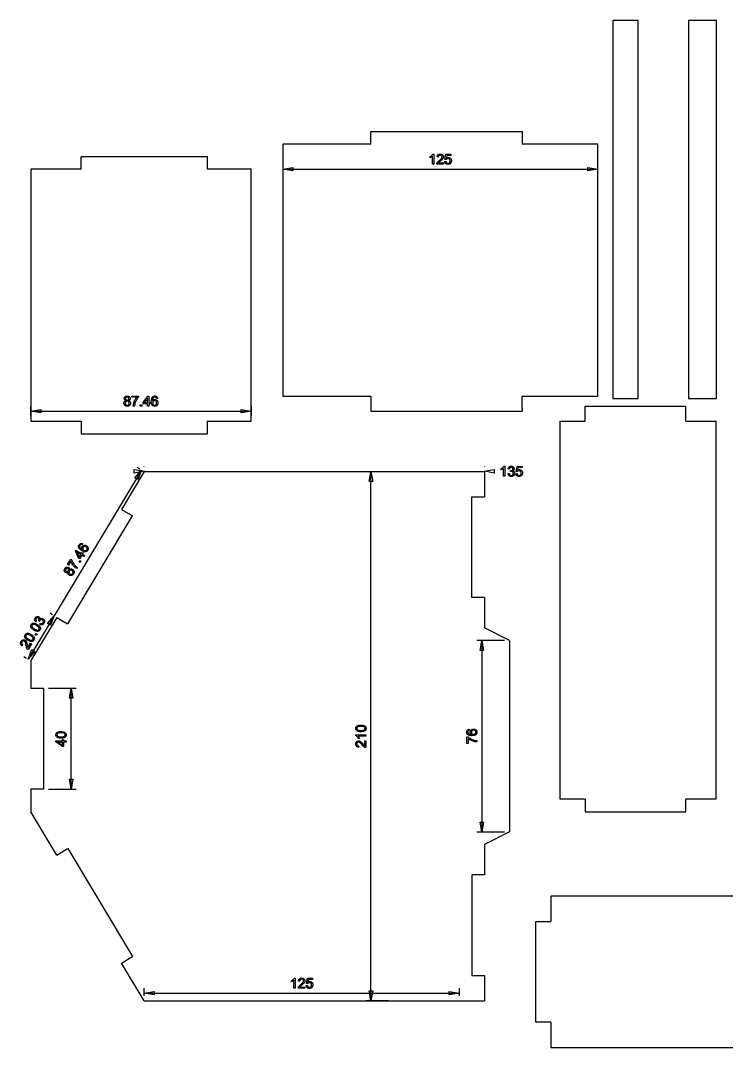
# Model space of a CAD drawing. Extents: x 6 to 585, y 11 to 419.
# Drawn here: x 5.9 to 286.1, y 11.5 to 419 of the extents above; entities that cross this region are included whole.
import ezdxf

# ---------------------------------------------------------------- set-up
doc = ezdxf.new("R2010")
doc.units = 0
doc.header["$LTSCALE"] = 10
doc.layers.add('Layer_1', color=7, linetype='CONTINUOUS')

msp = doc.modelspace()

# ---------------------------------------------------------------- linework, layer by layer
at = {"layer": 'Layer_1', "color": 7, "linetype": 'CONTINUOUS'}
for p, q in [((241, 419), (241, 269)), ((251, 419), (241, 419)), ((251, 269), (251, 419)), ((271, 419), (271, 269)), ((282.18, 419), (271, 419)), ((282.18, 269), (282.18, 419)), ((145, 370), (145, 375)), ((145, 375), (205, 375)), ((205, 375), (205, 370)), ((110, 370), (110, 270)), ((145, 370), (110, 370)), ((235, 370), (205, 370)), ((235, 270), (235, 370)), ((30, 360), (30, 365)), ((30, 365), (80, 365)), ((80, 365), (80, 360)), ((10, 360), (10, 260)), ((30, 360), (10, 360)), ((97.46, 360), (80, 360)), ((97.46, 260), (97.46, 360)), ((110, 360), (235, 360)), ((110, 270), (145, 270)), ((145, 270), (145, 265)), ((205, 270), (235, 270)), ((205, 265), (205, 270)), ((241, 269), (251, 269)), ((271, 269), (282.18, 269)), ((10, 262), (10, 266)), ((97.46, 266), (97.46, 262)), ((145, 265), (145, 264)), ((205, 265), (205, 264)), ((230, 260), (230, 266)), ((230, 266), (270, 266)), ((270, 260), (270, 266)), ((10, 264), (97.46, 264)), ((145, 264), (205, 264)), ((10, 260), (30, 260)), ((30, 260), (30, 255)), ((80, 260), (97.46, 260)), ((80, 260), (80, 255)), ((220, 260), (230, 260)), ((220, 260), (220, 110)), ((270, 260), (282, 260)), ((282, 110), (282, 260)), ((30, 255), (80, 255)), ((53.97, 240.62), (8.97, 165.62)), ((53.29, 241.03), (52.25, 241.65)), ((55, 242), (55, 242.13)), ((190, 242.13), (190, 242)), ((55, 240), (46.02, 225.03)), ((55, 240.13), (54.94, 240.13)), ((55, 240), (190, 240)), ((143, 240), (152, 240)), ((145, 30), (145, 240)), ((190, 240.13), (190.06, 240.13)), ((190, 240), (190, 230)), ((185, 190), (185, 230)), ((185, 230), (190, 230)), ((46.02, 225.03), (50.43, 222.44)), ((24.71, 179.57), (50.43, 222.44)), ((190, 190), (185, 190)), ((190, 190), (190, 178)), ((18.59, 183.2), (17.56, 183.82)), ((19.27, 182.79), (8.97, 165.62)), ((20.3, 182.17), (10, 165)), ((20.3, 182.17), (24.59, 179.6)), ((20.3, 182.17), (24.59, 179.6)), ((200, 173), (190, 178)), ((198, 173), (187, 173)), ((189, 173), (189, 97)), ((200, 173), (200, 97)), ((7.25, 166.65), (8.29, 166.03)), ((7.25, 166.65), (8.29, 166.03)), ((10, 165), (10, 154)), ((15, 154), (10, 154)), ((15, 154), (15, 114)), ((28, 154), (17, 154)), ((26, 114), (26, 154)), ((10, 114), (10, 105)), ((15, 114), (10, 114)), ((17, 114), (28, 114)), ((230, 110), (220, 110)), ((230, 110), (230, 105)), ((282, 110), (270, 110)), ((270, 105), (270, 110)), ((20.3, 87.83), (10, 105)), ((230, 105), (270, 105)), ((187, 97), (198, 97)), ((200, 97), (190, 92)), ((20.3, 87.83), (24.59, 90.4)), ((24.71, 90.43), (50.4, 47.6)), ((190, 92), (190, 80)), ((190, 80), (185, 80)), ((185, 80), (185, 40)), ((216.44, 71.49), (216.44, 61.49)), ((366.44, 71.49), (216.44, 71.49)), ((210.44, 21.49), (210.44, 61.49)), ((210.44, 61.49), (216.44, 61.49)), ((46.02, 44.97), (50.4, 47.6)), ((55, 30), (46.02, 44.97)), ((185, 40), (190, 40)), ((190, 40), (190, 30)), ((55, 32), (55, 35)), ((55, 33), (180, 33)), ((180, 35), (180, 32)), ((55, 30), (180, 30)), ((152, 30), (143, 30)), ((180, 30), (190, 30)), ((216.44, 21.49), (210.44, 21.49)), ((216.44, 21.49), (216.44, 11.49)), ((216.44, 11.49), (366.44, 11.49))]:
    msp.add_line(p, q, dxfattribs=at)
at = {"layer": 'Layer_1', "color": 7, "linetype": 'CONTINUOUS', "flags": 128}
for points in [[(169.92, 362), (169.43, 362), (169.43, 365.13), (169.22, 364.96), (168.96, 364.79), (168.69, 364.64), (168.45, 364.54), (168.45, 365.01), (168.65, 365.11), (168.83, 365.23), (169.01, 365.35), (169.17, 365.48), (169.31, 365.62), (169.43, 365.75), (169.53, 365.89), (169.6, 366.02), (169.92, 366.02), (169.92, 362)], [(173.76, 362.47), (173.76, 362), (171.12, 362), (171.13, 362.17), (171.17, 362.34), (171.23, 362.48), (171.3, 362.61), (171.39, 362.74), (171.5, 362.87), (171.62, 363.01), (171.77, 363.16), (172.14, 363.48), (172.44, 363.73), (172.68, 363.96), (172.88, 364.16), (173.02, 364.33), (173.12, 364.48), (173.19, 364.63), (173.23, 364.78), (173.25, 364.92), (173.24, 365.06), (173.2, 365.19), (173.13, 365.3), (173.04, 365.41), (172.93, 365.5), (172.8, 365.56), (172.66, 365.6), (172.5, 365.61), (172.33, 365.6), (172.18, 365.56), (172.04, 365.49), (171.93, 365.4), (171.84, 365.28), (171.77, 365.14), (171.73, 364.99), (171.71, 364.81), (171.21, 364.86), (171.23, 365), (171.25, 365.13), (171.29, 365.25), (171.33, 365.36), (171.38, 365.46), (171.45, 365.56), (171.52, 365.64), (171.6, 365.72), (171.69, 365.79), (171.78, 365.85), (171.88, 365.9), (171.99, 365.94), (172.11, 365.97), (172.24, 366), (172.51, 366.02), (172.65, 366.01), (172.78, 366), (172.9, 365.97), (173.02, 365.94), (173.13, 365.89), (173.24, 365.84), (173.33, 365.77), (173.42, 365.7), (173.5, 365.61), (173.56, 365.53), (173.62, 365.44), (173.67, 365.34), (173.71, 365.24), (173.73, 365.13), (173.75, 365.02), (173.75, 364.91), (173.75, 364.79), (173.73, 364.67), (173.7, 364.55), (173.66, 364.43), (173.6, 364.32), (173.52, 364.2), (173.44, 364.07), (173.33, 363.95), (173.03, 363.64), (172.57, 363.24), (172.21, 362.93), (172, 362.74), (171.89, 362.61), (171.8, 362.47), (173.76, 362.47)], [(174.29, 363.05), (174.8, 363.09), (174.84, 362.91), (174.9, 362.76), (174.97, 362.63), (175.07, 362.53), (175.18, 362.44), (175.3, 362.38), (175.43, 362.35), (175.57, 362.34), (175.74, 362.35), (175.9, 362.4), (176.04, 362.49), (176.17, 362.6), (176.28, 362.75), (176.36, 362.91), (176.4, 363.1), (176.42, 363.31), (176.4, 363.51), (176.36, 363.69), (176.28, 363.84), (176.18, 363.98), (176.05, 364.08), (175.91, 364.16), (175.74, 364.2), (175.56, 364.22), (175.45, 364.21), (175.34, 364.19), (175.23, 364.16), (175.13, 364.11), (175.04, 364.05), (174.96, 363.99), (174.89, 363.91), (174.83, 363.83), (174.37, 363.89), (174.76, 365.95), (176.75, 365.95), (176.75, 365.48), (175.15, 365.48), (174.94, 364.4), (175.12, 364.51), (175.31, 364.59), (175.5, 364.64), (175.69, 364.65), (175.82, 364.65), (175.95, 364.63), (176.06, 364.6), (176.18, 364.56), (176.28, 364.51), (176.39, 364.45), (176.49, 364.37), (176.58, 364.29), (176.66, 364.2), (176.74, 364.09), (176.8, 363.99), (176.85, 363.87), (176.89, 363.75), (176.92, 363.63), (176.93, 363.5), (176.94, 363.36), (176.93, 363.22), (176.92, 363.09), (176.89, 362.97), (176.86, 362.85), (176.81, 362.73), (176.76, 362.62), (176.7, 362.52), (176.62, 362.42), (176.52, 362.3), (176.41, 362.2), (176.29, 362.12), (176.17, 362.05), (176.03, 362), (175.89, 361.96), (175.73, 361.94), (175.57, 361.93), (175.31, 361.95), (175.19, 361.97), (175.08, 362.01), (174.97, 362.05), (174.87, 362.1), (174.77, 362.17), (174.68, 362.24), (174.6, 362.32), (174.53, 362.4), (174.46, 362.49), (174.41, 362.59), (174.36, 362.7), (174.33, 362.81), (174.3, 362.92), (174.29, 363.05)], [(110, 360), (113.94, 360.69), (113.94, 359.31), (110, 360)], [(235, 360), (231.06, 359.31), (231.06, 360.69), (235, 360)], [(47.73, 268.17), (47.58, 268.23), (47.46, 268.3), (47.36, 268.39), (47.27, 268.49), (47.21, 268.6), (47.16, 268.72), (47.13, 268.85), (47.13, 268.98), (47.13, 269.09), (47.15, 269.19), (47.17, 269.29), (47.2, 269.39), (47.25, 269.48), (47.3, 269.56), (47.37, 269.64), (47.44, 269.72), (47.52, 269.79), (47.61, 269.85), (47.7, 269.9), (47.81, 269.94), (47.91, 269.97), (48.03, 270), (48.27, 270.02), (48.52, 270), (48.64, 269.97), (48.75, 269.94), (48.85, 269.9), (48.95, 269.85), (49.03, 269.78), (49.12, 269.71), (49.19, 269.63), (49.26, 269.55), (49.31, 269.47), (49.36, 269.37), (49.39, 269.28), (49.42, 269.18), (49.43, 269.08), (49.44, 268.97), (49.43, 268.84), (49.4, 268.71), (49.35, 268.59), (49.29, 268.49), (49.21, 268.39), (49.11, 268.3), (48.99, 268.23), (48.85, 268.17), (49.02, 268.1), (49.17, 268.01), (49.3, 267.91), (49.41, 267.78), (49.49, 267.64), (49.55, 267.49), (49.59, 267.32), (49.6, 267.14), (49.59, 267.02), (49.58, 266.9), (49.55, 266.78), (49.51, 266.67), (49.46, 266.57), (49.4, 266.47), (49.32, 266.37), (49.24, 266.28), (49.14, 266.2), (49.04, 266.13), (48.93, 266.07), (48.82, 266.02), (48.69, 265.98), (48.56, 265.95), (48.43, 265.94), (48.28, 265.93), (48.14, 265.94), (48, 265.95), (47.87, 265.98), (47.75, 266.02), (47.63, 266.07), (47.52, 266.13), (47.42, 266.2), (47.33, 266.28), (47.24, 266.37), (47.17, 266.47), (47.11, 266.57), (47.06, 266.68), (47.02, 266.79), (46.99, 266.91), (46.97, 267.03), (46.96, 267.16), (46.98, 267.34), (47.01, 267.52), (47.08, 267.67), (47.16, 267.81), (47.27, 267.93), (47.4, 268.03), (47.55, 268.11), (47.73, 268.17)], [(47.63, 269), (47.64, 268.87), (47.67, 268.74), (47.73, 268.63), (47.81, 268.54), (47.91, 268.46), (48.02, 268.4), (48.15, 268.37), (48.29, 268.36), (48.42, 268.37), (48.54, 268.4), (48.65, 268.46), (48.75, 268.54), (48.83, 268.63), (48.89, 268.73), (48.92, 268.85), (48.93, 268.97), (48.92, 269.1), (48.89, 269.22), (48.83, 269.33), (48.75, 269.43), (48.65, 269.51), (48.54, 269.57), (48.41, 269.6), (48.28, 269.61), (48.15, 269.6), (48.02, 269.57), (47.91, 269.51), (47.81, 269.43), (47.73, 269.34), (47.67, 269.23), (47.64, 269.12), (47.63, 269)], [(50.11, 269.48), (50.11, 269.95), (52.7, 269.95), (52.7, 269.57), (52.51, 269.35), (52.32, 269.09), (52.13, 268.81), (51.94, 268.49), (51.77, 268.15), (51.61, 267.8), (51.48, 267.45), (51.36, 267.1), (51.3, 266.84), (51.24, 266.57), (51.2, 266.29), (51.17, 266), (50.67, 266), (50.68, 266.25), (50.72, 266.52), (50.78, 266.82), (50.86, 267.14), (50.95, 267.47), (51.07, 267.8), (51.21, 268.12), (51.36, 268.43), (51.53, 268.73), (51.71, 269), (51.89, 269.25), (52.07, 269.48), (50.11, 269.48)], [(56.31, 266), (56.31, 266.96), (54.58, 266.96), (54.58, 267.41), (56.4, 270), (56.8, 270), (56.8, 267.41), (57.34, 267.41), (57.34, 266.96), (56.8, 266.96), (56.8, 266), (56.31, 266)], [(56.31, 267.41), (56.31, 269.21), (55.06, 267.41), (56.31, 267.41)], [(60.39, 269.02), (59.91, 268.98), (59.87, 269.12), (59.83, 269.23), (59.78, 269.33), (59.72, 269.4), (59.62, 269.49), (59.5, 269.56), (59.37, 269.6), (59.23, 269.61), (59.12, 269.6), (59.01, 269.58), (58.91, 269.54), (58.82, 269.48), (58.71, 269.39), (58.61, 269.27), (58.52, 269.14), (58.45, 268.99), (58.39, 268.81), (58.35, 268.59), (58.32, 268.35), (58.31, 268.06), (58.41, 268.19), (58.51, 268.3), (58.62, 268.39), (58.75, 268.46), (58.88, 268.52), (59.01, 268.56), (59.14, 268.59), (59.28, 268.59), (59.4, 268.59), (59.52, 268.57), (59.63, 268.54), (59.74, 268.5), (59.84, 268.45), (59.94, 268.39), (60.03, 268.32), (60.12, 268.23), (60.2, 268.14), (60.27, 268.04), (60.33, 267.93), (60.38, 267.82), (60.42, 267.7), (60.44, 267.57), (60.46, 267.44), (60.47, 267.3), (60.46, 267.11), (60.42, 266.94), (60.37, 266.76), (60.3, 266.6), (60.21, 266.45), (60.11, 266.31), (59.99, 266.2), (59.86, 266.1), (59.71, 266.03), (59.55, 265.97), (59.39, 265.94), (59.21, 265.93), (59.06, 265.94), (58.92, 265.96), (58.78, 266), (58.66, 266.04), (58.53, 266.11), (58.42, 266.19), (58.31, 266.28), (58.21, 266.38), (58.12, 266.51), (58.04, 266.65), (57.98, 266.8), (57.92, 266.98), (57.88, 267.18), (57.85, 267.39), (57.83, 267.62), (57.82, 267.87), (57.83, 268.15), (57.85, 268.41), (57.88, 268.65), (57.93, 268.87), (57.99, 269.07), (58.07, 269.26), (58.15, 269.42), (58.25, 269.56), (58.35, 269.67), (58.46, 269.76), (58.57, 269.84), (58.69, 269.9), (58.82, 269.95), (58.96, 269.99), (59.11, 270.01), (59.26, 270.02), (59.48, 270), (59.69, 269.95), (59.87, 269.87), (60.03, 269.75), (60.17, 269.61), (60.27, 269.44), (60.35, 269.24), (60.39, 269.02)], [(47.47, 267.15), (47.48, 267.05), (47.49, 266.95), (47.53, 266.85), (47.57, 266.75), (47.62, 266.65), (47.69, 266.57), (47.77, 266.5), (47.87, 266.44), (47.97, 266.4), (48.07, 266.36), (48.18, 266.34), (48.29, 266.34), (48.46, 266.35), (48.61, 266.39), (48.75, 266.46), (48.87, 266.56), (48.97, 266.68), (49.04, 266.82), (49.08, 266.97), (49.1, 267.14), (49.08, 267.31), (49.04, 267.46), (48.97, 267.6), (48.86, 267.72), (48.74, 267.83), (48.6, 267.9), (48.44, 267.94), (48.27, 267.96), (48.11, 267.94), (47.95, 267.9), (47.82, 267.83), (47.7, 267.73), (47.6, 267.61), (47.53, 267.47), (47.48, 267.32), (47.47, 267.15)], [(53.46, 266), (53.46, 266.56), (54.02, 266.56), (54.02, 266), (53.46, 266)], [(58.39, 267.3), (58.4, 267.17), (58.42, 267.05), (58.45, 266.93), (58.5, 266.81), (58.56, 266.7), (58.63, 266.61), (58.71, 266.52), (58.8, 266.46), (58.9, 266.4), (59, 266.37), (59.1, 266.34), (59.2, 266.34), (59.35, 266.35), (59.49, 266.4), (59.62, 266.48), (59.74, 266.59), (59.84, 266.72), (59.91, 266.88), (59.95, 267.06), (59.96, 267.27), (59.95, 267.47), (59.91, 267.64), (59.84, 267.79), (59.74, 267.92), (59.62, 268.03), (59.49, 268.1), (59.35, 268.15), (59.19, 268.16), (59.03, 268.15), (58.88, 268.1), (58.74, 268.03), (58.62, 267.92), (58.52, 267.79), (58.45, 267.65), (58.4, 267.48), (58.39, 267.3)], [(10, 264), (13.94, 264.69), (13.94, 263.31), (10, 264)], [(97.46, 264), (93.52, 263.31), (93.52, 264.69), (97.46, 264)], [(55, 240.13), (51.06, 239.44), (51.06, 240.83), (55, 240.13)], [(53.97, 240.62), (52.54, 236.88), (51.35, 237.6), (53.97, 240.62)], [(190, 240.13), (193.94, 240.83), (193.94, 239.44), (190, 240.13)], [(198.14, 238.13), (197.65, 238.13), (197.65, 241.26), (197.45, 241.09), (197.19, 240.92), (196.91, 240.78), (196.67, 240.67), (196.67, 241.15), (196.87, 241.25), (197.06, 241.36), (197.23, 241.48), (197.39, 241.61), (197.53, 241.75), (197.65, 241.89), (197.75, 242.02), (197.83, 242.15), (198.14, 242.15), (198.14, 238.13)], [(199.4, 239.19), (199.89, 239.25), (199.94, 239.06), (200.01, 238.9), (200.09, 238.76), (200.18, 238.65), (200.29, 238.57), (200.41, 238.51), (200.54, 238.48), (200.68, 238.47), (200.84, 238.48), (201, 238.53), (201.14, 238.6), (201.26, 238.71), (201.37, 238.84), (201.44, 238.98), (201.49, 239.13), (201.5, 239.3), (201.49, 239.47), (201.45, 239.61), (201.38, 239.74), (201.28, 239.86), (201.16, 239.96), (201.03, 240.03), (200.88, 240.07), (200.72, 240.08), (200.56, 240.07), (200.37, 240.03), (200.43, 240.46), (200.51, 240.45), (200.66, 240.46), (200.8, 240.49), (200.94, 240.54), (201.07, 240.62), (201.18, 240.71), (201.26, 240.82), (201.31, 240.96), (201.32, 241.12), (201.31, 241.25), (201.28, 241.37), (201.22, 241.47), (201.14, 241.57), (201.04, 241.65), (200.93, 241.7), (200.8, 241.73), (200.67, 241.75), (200.53, 241.73), (200.4, 241.7), (200.29, 241.64), (200.19, 241.57), (200.1, 241.46), (200.03, 241.34), (199.98, 241.19), (199.94, 241.03), (199.45, 241.11), (199.51, 241.35), (199.6, 241.55), (199.72, 241.73), (199.86, 241.88), (200.03, 242), (200.22, 242.08), (200.43, 242.13), (200.66, 242.15), (200.82, 242.14), (200.97, 242.11), (201.12, 242.07), (201.26, 242.01), (201.39, 241.93), (201.5, 241.84), (201.6, 241.74), (201.68, 241.63), (201.74, 241.5), (201.79, 241.38), (201.82, 241.24), (201.83, 241.11), (201.82, 240.98), (201.79, 240.86), (201.75, 240.75), (201.69, 240.64), (201.61, 240.54), (201.51, 240.45), (201.4, 240.37), (201.27, 240.3), (201.44, 240.25), (201.59, 240.17), (201.72, 240.08), (201.83, 239.96), (201.91, 239.82), (201.97, 239.67), (202.01, 239.5), (202.02, 239.31), (202.02, 239.19), (202, 239.06), (201.97, 238.94), (201.93, 238.83), (201.87, 238.72), (201.81, 238.62), (201.73, 238.52), (201.64, 238.43), (201.54, 238.34), (201.44, 238.27), (201.33, 238.2), (201.21, 238.15), (201.08, 238.11), (200.95, 238.08), (200.82, 238.07), (200.67, 238.06), (200.55, 238.07), (200.42, 238.08), (200.3, 238.11), (200.19, 238.14), (200.09, 238.18), (199.99, 238.24), (199.89, 238.3), (199.8, 238.38), (199.72, 238.46), (199.64, 238.54), (199.58, 238.64), (199.53, 238.74), (199.48, 238.84), (199.45, 238.95), (199.42, 239.07), (199.4, 239.19)], [(202.51, 239.18), (203.02, 239.22), (203.06, 239.05), (203.12, 238.89), (203.19, 238.76), (203.29, 238.66), (203.4, 238.58), (203.52, 238.52), (203.65, 238.48), (203.79, 238.47), (203.96, 238.49), (204.12, 238.54), (204.26, 238.62), (204.39, 238.74), (204.5, 238.88), (204.58, 239.05), (204.62, 239.24), (204.64, 239.45), (204.62, 239.64), (204.58, 239.82), (204.51, 239.98), (204.4, 240.11), (204.28, 240.21), (204.13, 240.29), (203.97, 240.34), (203.78, 240.35), (203.67, 240.34), (203.56, 240.32), (203.45, 240.29), (203.36, 240.24), (203.27, 240.19), (203.19, 240.12), (203.12, 240.05), (203.06, 239.96), (202.6, 240.02), (202.98, 242.08), (204.97, 242.08), (204.97, 241.61), (203.38, 241.61), (203.16, 240.53), (203.34, 240.64), (203.53, 240.72), (203.72, 240.77), (203.92, 240.79), (204.04, 240.78), (204.17, 240.76), (204.29, 240.73), (204.4, 240.69), (204.51, 240.64), (204.61, 240.58), (204.71, 240.51), (204.8, 240.42), (204.88, 240.33), (204.96, 240.23), (205.02, 240.12), (205.07, 240.01), (205.11, 239.89), (205.14, 239.76), (205.15, 239.63), (205.16, 239.49), (205.16, 239.36), (205.14, 239.23), (205.12, 239.1), (205.08, 238.98), (205.04, 238.87), (204.98, 238.76), (204.92, 238.65), (204.84, 238.55), (204.74, 238.44), (204.63, 238.34), (204.52, 238.25), (204.39, 238.19), (204.25, 238.13), (204.11, 238.1), (203.96, 238.07), (203.79, 238.06), (203.53, 238.08), (203.41, 238.11), (203.3, 238.14), (203.19, 238.18), (203.09, 238.24), (202.99, 238.3), (202.9, 238.37), (202.82, 238.45), (202.75, 238.54), (202.68, 238.63), (202.63, 238.73), (202.59, 238.83), (202.55, 238.94), (202.52, 239.06), (202.51, 239.18)], [(145, 240), (145.69, 236.06), (144.31, 236.06), (145, 240)], [(31.08, 206.36), (30.26, 206.85), (29.37, 205.37), (28.98, 205.6), (27.7, 208.5), (27.91, 208.84), (30.13, 207.51), (30.41, 207.97), (30.79, 207.74), (30.51, 207.28), (31.34, 206.78), (31.08, 206.36)], [(29.88, 207.09), (28.33, 208.01), (29.23, 206.01), (29.88, 207.09)], [(30.59, 211.42), (30.37, 210.98), (30.24, 211.02), (30.12, 211.04), (30.01, 211.04), (29.92, 211.03), (29.79, 210.99), (29.67, 210.93), (29.57, 210.84), (29.49, 210.72), (29.43, 210.62), (29.4, 210.52), (29.38, 210.41), (29.39, 210.3), (29.41, 210.16), (29.46, 210.02), (29.53, 209.87), (29.62, 209.73), (29.74, 209.59), (29.91, 209.44), (30.11, 209.29), (30.34, 209.14), (30.28, 209.28), (30.24, 209.43), (30.22, 209.57), (30.22, 209.72), (30.24, 209.86), (30.27, 209.99), (30.32, 210.12), (30.39, 210.25), (30.45, 210.35), (30.53, 210.44), (30.61, 210.52), (30.7, 210.59), (30.79, 210.65), (30.9, 210.7), (31.01, 210.74), (31.13, 210.78), (31.25, 210.8), (31.37, 210.81), (31.49, 210.8), (31.62, 210.78), (31.74, 210.76), (31.86, 210.71), (31.98, 210.66), (32.11, 210.59), (32.26, 210.49), (32.4, 210.37), (32.52, 210.24), (32.62, 210.09), (32.71, 209.94), (32.77, 209.78), (32.8, 209.62), (32.82, 209.45), (32.81, 209.29), (32.77, 209.13), (32.71, 208.97), (32.63, 208.81), (32.55, 208.69), (32.46, 208.58), (32.36, 208.48), (32.25, 208.39), (32.13, 208.32), (32.01, 208.26), (31.87, 208.22), (31.73, 208.19), (31.58, 208.17), (31.42, 208.18), (31.25, 208.2), (31.07, 208.25), (30.88, 208.31), (30.68, 208.39), (30.47, 208.5), (30.26, 208.62), (30.02, 208.77), (29.81, 208.92), (29.62, 209.07), (29.45, 209.23), (29.31, 209.38), (29.19, 209.54), (29.1, 209.7), (29.03, 209.86), (28.99, 210), (28.96, 210.13), (28.95, 210.27), (28.96, 210.41), (28.98, 210.55), (29.02, 210.68), (29.08, 210.82), (29.15, 210.96), (29.28, 211.14), (29.43, 211.29), (29.6, 211.4), (29.78, 211.48), (29.97, 211.52), (30.17, 211.53), (30.38, 211.49), (30.59, 211.42)], [(31.04, 208.81), (31.15, 208.75), (31.27, 208.7), (31.39, 208.67), (31.51, 208.65), (31.64, 208.65), (31.75, 208.66), (31.86, 208.69), (31.97, 208.73), (32.07, 208.79), (32.15, 208.85), (32.22, 208.93), (32.28, 209.01), (32.35, 209.15), (32.38, 209.3), (32.38, 209.45), (32.34, 209.6), (32.28, 209.76), (32.18, 209.9), (32.04, 210.03), (31.87, 210.15), (31.7, 210.23), (31.53, 210.29), (31.36, 210.31), (31.2, 210.29), (31.05, 210.24), (30.92, 210.17), (30.8, 210.07), (30.71, 209.94), (30.64, 209.79), (30.6, 209.64), (30.6, 209.49), (30.62, 209.33), (30.68, 209.18), (30.77, 209.04), (30.89, 208.92), (31.04, 208.81)], [(24.91, 202.83), (24.51, 203.08), (25.84, 205.3), (26.17, 205.1), (26.26, 204.82), (26.38, 204.53), (26.53, 204.22), (26.7, 203.89), (26.9, 203.57), (27.12, 203.26), (27.35, 202.96), (27.59, 202.68), (27.78, 202.49), (27.98, 202.31), (28.2, 202.13), (28.44, 201.96), (28.18, 201.52), (27.97, 201.66), (27.76, 201.84), (27.53, 202.04), (27.3, 202.27), (27.06, 202.52), (26.85, 202.79), (26.64, 203.07), (26.45, 203.37), (26.28, 203.67), (26.14, 203.96), (26.02, 204.24), (25.92, 204.51), (24.91, 202.83)], [(29.62, 203.92), (29.14, 204.2), (29.42, 204.68), (29.9, 204.4), (29.62, 203.92)], [(24.8, 200.12), (24.68, 200.02), (24.55, 199.96), (24.42, 199.91), (24.3, 199.89), (24.17, 199.89), (24.05, 199.91), (23.92, 199.96), (23.8, 200.02), (23.71, 200.08), (23.63, 200.14), (23.56, 200.22), (23.49, 200.29), (23.44, 200.38), (23.39, 200.47), (23.36, 200.56), (23.33, 200.67), (23.31, 200.77), (23.3, 200.88), (23.31, 200.99), (23.33, 201.1), (23.35, 201.2), (23.39, 201.31), (23.5, 201.54), (23.65, 201.74), (23.73, 201.83), (23.81, 201.9), (23.9, 201.97), (23.99, 202.02), (24.09, 202.07), (24.2, 202.1), (24.3, 202.13), (24.41, 202.14), (24.51, 202.14), (24.61, 202.13), (24.71, 202.12), (24.81, 202.09), (24.9, 202.05), (25, 201.99), (25.11, 201.92), (25.2, 201.83), (25.28, 201.73), (25.34, 201.62), (25.38, 201.5), (25.4, 201.37), (25.4, 201.23), (25.38, 201.08), (25.53, 201.19), (25.68, 201.27), (25.84, 201.33), (26, 201.36), (26.17, 201.36), (26.33, 201.33), (26.49, 201.28), (26.65, 201.19), (26.75, 201.13), (26.85, 201.05), (26.93, 200.96), (27.01, 200.87), (27.07, 200.78), (27.12, 200.67), (27.17, 200.56), (27.2, 200.44), (27.22, 200.32), (27.23, 200.19), (27.23, 200.07), (27.21, 199.94), (27.18, 199.82), (27.14, 199.69), (27.08, 199.57), (27.01, 199.44), (26.93, 199.32), (26.85, 199.21), (26.76, 199.11), (26.66, 199.03), (26.56, 198.95), (26.45, 198.89), (26.34, 198.84), (26.22, 198.8), (26.1, 198.78), (25.98, 198.76), (25.86, 198.76), (25.74, 198.77), (25.62, 198.8), (25.51, 198.83), (25.39, 198.88), (25.28, 198.94), (25.13, 199.05), (25, 199.17), (24.9, 199.3), (24.82, 199.45), (24.77, 199.6), (24.76, 199.77), (24.77, 199.94), (24.8, 200.12)], [(24.04, 200.46), (24.16, 200.4), (24.29, 200.37), (24.41, 200.36), (24.53, 200.38), (24.65, 200.42), (24.76, 200.49), (24.85, 200.58), (24.93, 200.69), (24.99, 200.81), (25.03, 200.94), (25.03, 201.06), (25.02, 201.18), (24.98, 201.3), (24.92, 201.4), (24.84, 201.49), (24.74, 201.56), (24.62, 201.62), (24.5, 201.65), (24.37, 201.66), (24.25, 201.64), (24.13, 201.59), (24.02, 201.53), (23.93, 201.44), (23.85, 201.33), (23.79, 201.21), (23.76, 201.09), (23.75, 200.97), (23.77, 200.84), (23.81, 200.72), (23.86, 200.62), (23.94, 200.53), (24.04, 200.46)], [(25.54, 199.37), (25.64, 199.32), (25.73, 199.29), (25.84, 199.26), (25.94, 199.25), (26.05, 199.25), (26.16, 199.27), (26.26, 199.3), (26.36, 199.35), (26.45, 199.41), (26.53, 199.48), (26.6, 199.56), (26.67, 199.65), (26.74, 199.81), (26.78, 199.96), (26.79, 200.11), (26.77, 200.27), (26.72, 200.42), (26.64, 200.55), (26.53, 200.66), (26.4, 200.76), (26.24, 200.84), (26.09, 200.88), (25.93, 200.89), (25.77, 200.86), (25.62, 200.81), (25.48, 200.72), (25.37, 200.61), (25.27, 200.47), (25.19, 200.32), (25.15, 200.17), (25.15, 200.02), (25.17, 199.86), (25.22, 199.72), (25.3, 199.58), (25.41, 199.47), (25.54, 199.37)], [(11.23, 177.11), (10.95, 177.29), (10.7, 177.47), (10.5, 177.65), (10.33, 177.83), (10.2, 178), (10.09, 178.18), (10.02, 178.36), (9.98, 178.54), (9.97, 178.73), (10, 178.91), (10.06, 179.1), (10.15, 179.28), (10.24, 179.41), (10.34, 179.53), (10.44, 179.62), (10.55, 179.7), (10.68, 179.76), (10.8, 179.81), (10.94, 179.84), (11.08, 179.85), (11.23, 179.85), (11.39, 179.83), (11.55, 179.8), (11.72, 179.76), (11.9, 179.69), (12.11, 179.61), (12.33, 179.49), (12.58, 179.35), (12.86, 179.17), (13.1, 178.99), (13.31, 178.82), (13.48, 178.64), (13.61, 178.47), (13.71, 178.29), (13.78, 178.11), (13.83, 177.93), (13.84, 177.74), (13.81, 177.56), (13.75, 177.37), (13.65, 177.18), (13.58, 177.06), (13.49, 176.96), (13.4, 176.87), (13.3, 176.79), (13.19, 176.73), (13.08, 176.68), (12.96, 176.64), (12.83, 176.62), (12.67, 176.61), (12.49, 176.62), (12.31, 176.65), (12.12, 176.7), (11.91, 176.77), (11.7, 176.86), (11.47, 176.98), (11.23, 177.11)], [(11.49, 177.55), (11.89, 177.33), (12.23, 177.17), (12.37, 177.12), (12.51, 177.09), (12.63, 177.07), (12.74, 177.07), (12.92, 177.1), (13, 177.13), (13.08, 177.16), (13.15, 177.21), (13.21, 177.26), (13.26, 177.32), (13.31, 177.39), (13.35, 177.46), (13.37, 177.54), (13.39, 177.62), (13.4, 177.7), (13.39, 177.78), (13.38, 177.87), (13.32, 178.05), (13.27, 178.14), (13.2, 178.24), (13.1, 178.34), (12.99, 178.45), (12.69, 178.67), (12.32, 178.92), (11.92, 179.14), (11.58, 179.29), (11.43, 179.34), (11.3, 179.38), (11.18, 179.39), (11.07, 179.39), (10.89, 179.36), (10.8, 179.33), (10.73, 179.3), (10.66, 179.25), (10.6, 179.2), (10.55, 179.14), (10.5, 179.07), (10.43, 178.92), (10.4, 178.77), (10.41, 178.62), (10.47, 178.46), (10.52, 178.36), (10.6, 178.25), (10.7, 178.14), (10.81, 178.03), (10.95, 177.91), (11.11, 177.79), (11.49, 177.55)], [(13.62, 179.31), (13.82, 179.76), (14.01, 179.71), (14.18, 179.68), (14.34, 179.67), (14.48, 179.7), (14.6, 179.75), (14.71, 179.82), (14.81, 179.92), (14.89, 180.03), (14.97, 180.18), (15.01, 180.34), (15.01, 180.49), (14.99, 180.66), (14.93, 180.81), (14.85, 180.95), (14.74, 181.07), (14.6, 181.17), (14.46, 181.24), (14.31, 181.28), (14.16, 181.29), (14.01, 181.26), (13.87, 181.21), (13.74, 181.13), (13.63, 181.03), (13.53, 180.9), (13.46, 180.75), (13.4, 180.57), (13.06, 180.84), (13.1, 180.9), (13.17, 181.04), (13.22, 181.18), (13.25, 181.32), (13.25, 181.47), (13.23, 181.61), (13.17, 181.74), (13.08, 181.85), (12.95, 181.95), (12.83, 182), (12.71, 182.04), (12.59, 182.04), (12.47, 182.02), (12.36, 181.98), (12.25, 181.91), (12.16, 181.82), (12.08, 181.71), (12.02, 181.58), (11.98, 181.46), (11.97, 181.33), (11.99, 181.21), (12.03, 181.08), (12.1, 180.95), (12.2, 180.83), (12.32, 180.72), (12, 180.34), (11.83, 180.51), (11.7, 180.69), (11.6, 180.88), (11.55, 181.09), (11.54, 181.29), (11.56, 181.5), (11.62, 181.7), (11.73, 181.91), (11.82, 182.04), (11.92, 182.16), (12.03, 182.26), (12.16, 182.35), (12.29, 182.42), (12.42, 182.47), (12.56, 182.5), (12.7, 182.51), (12.84, 182.51), (12.97, 182.48), (13.1, 182.44), (13.22, 182.37), (13.32, 182.3), (13.41, 182.22), (13.49, 182.12), (13.55, 182.01), (13.6, 181.89), (13.63, 181.77), (13.64, 181.63), (13.63, 181.48), (13.76, 181.6), (13.9, 181.69), (14.05, 181.75), (14.21, 181.78), (14.37, 181.79), (14.53, 181.76), (14.69, 181.7), (14.86, 181.62), (14.97, 181.55), (15.06, 181.47), (15.15, 181.38), (15.23, 181.29), (15.29, 181.19), (15.35, 181.08), (15.39, 180.96), (15.42, 180.83), (15.45, 180.71), (15.46, 180.58), (15.45, 180.45), (15.44, 180.32), (15.41, 180.2), (15.36, 180.07), (15.31, 179.94), (15.24, 179.82), (15.17, 179.71), (15.09, 179.61), (15.01, 179.52), (14.93, 179.45), (14.83, 179.38), (14.73, 179.32), (14.63, 179.27), (14.52, 179.23), (14.41, 179.2), (14.3, 179.18), (14.18, 179.18), (14.07, 179.18), (13.96, 179.2), (13.85, 179.22), (13.73, 179.26), (13.62, 179.31)], [(19.27, 182.79), (17.84, 179.06), (16.65, 179.77), (19.27, 182.79)], [(8.84, 173.12), (8.55, 173.3), (8.31, 173.48), (8.1, 173.65), (7.93, 173.83), (7.8, 174), (7.7, 174.18), (7.62, 174.36), (7.58, 174.54), (7.57, 174.73), (7.6, 174.91), (7.66, 175.1), (7.75, 175.29), (7.84, 175.42), (7.94, 175.53), (8.04, 175.63), (8.16, 175.7), (8.28, 175.77), (8.41, 175.81), (8.54, 175.84), (8.68, 175.86), (8.83, 175.85), (8.99, 175.84), (9.15, 175.81), (9.32, 175.76), (9.5, 175.7), (9.71, 175.61), (9.93, 175.49), (10.18, 175.35), (10.46, 175.17), (10.7, 175), (10.91, 174.82), (11.08, 174.64), (11.21, 174.47), (11.31, 174.29), (11.39, 174.11), (11.43, 173.93), (11.44, 173.75), (11.41, 173.56), (11.35, 173.37), (11.26, 173.19), (11.18, 173.07), (11.09, 172.96), (11, 172.87), (10.9, 172.8), (10.8, 172.73), (10.68, 172.68), (10.56, 172.64), (10.43, 172.62), (10.27, 172.61), (10.1, 172.62), (9.91, 172.65), (9.72, 172.7), (9.51, 172.78), (9.3, 172.87), (9.07, 172.98), (8.84, 173.12)], [(9.1, 173.55), (9.49, 173.33), (9.83, 173.18), (9.98, 173.13), (10.11, 173.09), (10.23, 173.07), (10.34, 173.07), (10.52, 173.1), (10.61, 173.13), (10.68, 173.17), (10.75, 173.21), (10.81, 173.26), (10.86, 173.32), (10.91, 173.39), (10.95, 173.47), (10.98, 173.54), (10.99, 173.62), (11, 173.7), (11, 173.79), (10.98, 173.87), (10.92, 174.05), (10.87, 174.14), (10.8, 174.24), (10.71, 174.34), (10.59, 174.45), (10.3, 174.68), (9.92, 174.92), (9.52, 175.14), (9.18, 175.29), (9.04, 175.35), (8.9, 175.38), (8.78, 175.4), (8.67, 175.4), (8.49, 175.37), (8.41, 175.34), (8.33, 175.3), (8.26, 175.26), (8.2, 175.2), (8.15, 175.14), (8.1, 175.07), (8.03, 174.93), (8, 174.78), (8.02, 174.62), (8.07, 174.46), (8.12, 174.36), (8.2, 174.25), (8.3, 174.14), (8.42, 174.03), (8.55, 173.92), (8.71, 173.8), (9.1, 173.55)], [(12.27, 175), (11.79, 175.29), (12.08, 175.77), (12.56, 175.48), (12.27, 175)], [(9.85, 171.89), (10.26, 171.65), (8.9, 169.38), (8.75, 169.48), (8.63, 169.61), (8.55, 169.73), (8.47, 169.86), (8.4, 170), (8.34, 170.16), (8.29, 170.33), (8.24, 170.54), (8.15, 171.02), (8.09, 171.41), (8.02, 171.74), (7.95, 172), (7.88, 172.21), (7.8, 172.38), (7.71, 172.52), (7.61, 172.63), (7.49, 172.71), (7.37, 172.77), (7.24, 172.81), (7.1, 172.81), (6.96, 172.79), (6.83, 172.74), (6.71, 172.66), (6.6, 172.55), (6.51, 172.42), (6.44, 172.27), (6.39, 172.12), (6.38, 171.97), (6.4, 171.83), (6.45, 171.69), (6.54, 171.56), (6.65, 171.44), (6.8, 171.34), (6.49, 170.93), (6.38, 171.02), (6.29, 171.11), (6.2, 171.2), (6.13, 171.3), (6.07, 171.39), (6.02, 171.5), (5.98, 171.6), (5.95, 171.71), (5.94, 171.82), (5.94, 171.94), (5.95, 172.05), (5.97, 172.17), (6, 172.28), (6.04, 172.4), (6.17, 172.64), (6.24, 172.76), (6.33, 172.87), (6.41, 172.96), (6.5, 173.04), (6.6, 173.12), (6.7, 173.18), (6.8, 173.22), (6.91, 173.26), (7.02, 173.29), (7.13, 173.3), (7.24, 173.3), (7.35, 173.29), (7.45, 173.27), (7.56, 173.24), (7.66, 173.2), (7.76, 173.14), (7.86, 173.07), (7.95, 173), (8.04, 172.91), (8.12, 172.81), (8.19, 172.7), (8.25, 172.58), (8.31, 172.44), (8.37, 172.28), (8.47, 171.87), (8.58, 171.27), (8.66, 170.8), (8.72, 170.53), (8.78, 170.36), (8.84, 170.21), (9.85, 171.89)], [(189, 173), (189.69, 169.06), (188.31, 169.06), (189, 173)], [(8.97, 165.62), (10.4, 169.35), (11.59, 168.64), (8.97, 165.62)], [(8.97, 165.62), (10.4, 169.35), (11.59, 168.64), (8.97, 165.62)], [(26, 154), (26.69, 150.06), (25.31, 150.06), (26, 154)], [(141.03, 136.79), (140.69, 136.79), (140.39, 136.82), (140.12, 136.87), (139.89, 136.93), (139.68, 137.01), (139.5, 137.11), (139.35, 137.23), (139.22, 137.37), (139.12, 137.52), (139.04, 137.69), (139, 137.88), (138.98, 138.09), (138.99, 138.25), (139.02, 138.39), (139.06, 138.53), (139.11, 138.65), (139.19, 138.77), (139.27, 138.88), (139.37, 138.97), (139.49, 139.06), (139.62, 139.13), (139.76, 139.2), (139.91, 139.25), (140.08, 139.3), (140.27, 139.34), (140.49, 139.37), (140.75, 139.39), (141.03, 139.39), (141.36, 139.39), (141.66, 139.36), (141.93, 139.31), (142.16, 139.25), (142.37, 139.17), (142.55, 139.07), (142.7, 138.95), (142.83, 138.82), (142.94, 138.66), (143.01, 138.49), (143.05, 138.3), (143.07, 138.09), (143.06, 137.95), (143.04, 137.82), (143.01, 137.69), (142.96, 137.57), (142.91, 137.46), (142.83, 137.36), (142.75, 137.27), (142.65, 137.18), (142.52, 137.09), (142.36, 137.01), (142.19, 136.94), (142, 136.88), (141.78, 136.84), (141.55, 136.81), (141.3, 136.79), (141.03, 136.79)], [(141.03, 137.29), (141.48, 137.3), (141.85, 137.35), (142, 137.38), (142.13, 137.42), (142.25, 137.47), (142.34, 137.52), (142.48, 137.64), (142.54, 137.71), (142.58, 137.78), (142.62, 137.85), (142.64, 137.93), (142.66, 138.01), (142.66, 138.09), (142.66, 138.17), (142.64, 138.25), (142.62, 138.33), (142.58, 138.4), (142.54, 138.47), (142.48, 138.54), (142.34, 138.66), (142.24, 138.71), (142.13, 138.76), (142, 138.8), (141.85, 138.83), (141.48, 138.88), (141.03, 138.89), (140.57, 138.88), (140.21, 138.83), (140.05, 138.8), (139.92, 138.76), (139.81, 138.71), (139.71, 138.66), (139.57, 138.54), (139.52, 138.47), (139.47, 138.4), (139.44, 138.33), (139.41, 138.25), (139.4, 138.17), (139.39, 138.08), (139.41, 137.92), (139.46, 137.78), (139.55, 137.65), (139.68, 137.54), (139.78, 137.48), (139.9, 137.43), (140.04, 137.39), (140.2, 137.35), (140.38, 137.33), (140.57, 137.31), (141.03, 137.29)], [(22.03, 134.23), (21.69, 134.24), (21.39, 134.27), (21.12, 134.31), (20.89, 134.38), (20.68, 134.46), (20.5, 134.56), (20.35, 134.68), (20.22, 134.81), (20.12, 134.96), (20.04, 135.14), (20, 135.33), (19.98, 135.54), (19.99, 135.69), (20.02, 135.84), (20.06, 135.97), (20.11, 136.1), (20.19, 136.22), (20.27, 136.32), (20.37, 136.42), (20.49, 136.5), (20.62, 136.58), (20.76, 136.64), (20.91, 136.7), (21.08, 136.75), (21.27, 136.79), (21.49, 136.82), (21.75, 136.83), (22.03, 136.84), (22.36, 136.83), (22.66, 136.8), (22.93, 136.76), (23.16, 136.7), (23.37, 136.61), (23.55, 136.52), (23.7, 136.4), (23.83, 136.26), (23.94, 136.11), (24.01, 135.94), (24.05, 135.75), (24.07, 135.54), (24.06, 135.4), (24.04, 135.26), (24.01, 135.14), (23.96, 135.02), (23.91, 134.91), (23.83, 134.81), (23.75, 134.71), (23.65, 134.63), (23.52, 134.53), (23.36, 134.45), (23.19, 134.39), (23, 134.33), (22.78, 134.29), (22.55, 134.26), (22.3, 134.24), (22.03, 134.23)], [(22.03, 134.74), (22.48, 134.75), (22.85, 134.79), (23, 134.83), (23.13, 134.87), (23.25, 134.91), (23.34, 134.97), (23.48, 135.09), (23.54, 135.16), (23.58, 135.22), (23.62, 135.3), (23.64, 135.37), (23.66, 135.45), (23.66, 135.54), (23.66, 135.62), (23.64, 135.7), (23.62, 135.77), (23.58, 135.85), (23.54, 135.92), (23.48, 135.98), (23.34, 136.11), (23.24, 136.16), (23.13, 136.21), (23, 136.25), (22.85, 136.28), (22.48, 136.32), (22.03, 136.34), (21.57, 136.32), (21.21, 136.28), (21.05, 136.25), (20.92, 136.21), (20.81, 136.16), (20.71, 136.11), (20.57, 135.98), (20.52, 135.92), (20.47, 135.85), (20.44, 135.77), (20.41, 135.7), (20.4, 135.61), (20.39, 135.53), (20.41, 135.37), (20.46, 135.23), (20.55, 135.1), (20.68, 134.99), (20.78, 134.93), (20.9, 134.88), (21.04, 134.84), (21.2, 134.8), (21.38, 134.77), (21.57, 134.75), (22.03, 134.74)], [(143, 135.53), (143, 135.04), (139.87, 135.04), (140.04, 134.83), (140.21, 134.57), (140.36, 134.3), (140.46, 134.05), (139.99, 134.05), (139.89, 134.25), (139.77, 134.44), (139.65, 134.61), (139.52, 134.77), (139.38, 134.92), (139.25, 135.04), (139.11, 135.14), (138.98, 135.21), (138.98, 135.53), (143, 135.53)], [(183.98, 137.78), (184.02, 137.29), (183.88, 137.26), (183.77, 137.21), (183.67, 137.16), (183.6, 137.11), (183.51, 137), (183.44, 136.88), (183.4, 136.76), (183.39, 136.62), (183.4, 136.5), (183.42, 136.39), (183.46, 136.3), (183.52, 136.2), (183.61, 136.09), (183.73, 136), (183.86, 135.91), (184.01, 135.84), (184.19, 135.78), (184.41, 135.74), (184.65, 135.71), (184.94, 135.7), (184.81, 135.79), (184.7, 135.9), (184.61, 136.01), (184.54, 136.13), (184.48, 136.26), (184.44, 136.39), (184.41, 136.53), (184.41, 136.67), (184.41, 136.79), (184.43, 136.91), (184.46, 137.02), (184.5, 137.12), (184.55, 137.23), (184.61, 137.32), (184.68, 137.42), (184.77, 137.51), (184.86, 137.59), (184.96, 137.66), (185.07, 137.72), (185.18, 137.77), (185.3, 137.8), (185.43, 137.83), (185.56, 137.85), (185.7, 137.85), (185.89, 137.84), (186.06, 137.81), (186.24, 137.76), (186.4, 137.69), (186.55, 137.6), (186.69, 137.5), (186.8, 137.38), (186.9, 137.24), (186.97, 137.1), (187.03, 136.94), (187.06, 136.77), (187.07, 136.6), (187.06, 136.45), (187.04, 136.31), (187, 136.17), (186.96, 136.04), (186.89, 135.92), (186.81, 135.81), (186.72, 135.7), (186.62, 135.6), (186.49, 135.51), (186.35, 135.43), (186.2, 135.36), (186.02, 135.31), (185.82, 135.26), (185.61, 135.23), (185.38, 135.22), (185.13, 135.21), (184.85, 135.22), (184.59, 135.24), (184.35, 135.27), (184.13, 135.32), (183.93, 135.38), (183.74, 135.45), (183.58, 135.54), (183.44, 135.64), (183.33, 135.74), (183.24, 135.84), (183.16, 135.96), (183.1, 136.08), (183.05, 136.21), (183.01, 136.34), (182.99, 136.49), (182.98, 136.65), (183, 136.87), (183.05, 137.07), (183.13, 137.26), (183.25, 137.42), (183.39, 137.55), (183.56, 137.66), (183.76, 137.74), (183.98, 137.78)], [(183.52, 132.16), (183.05, 132.16), (183.05, 134.75), (183.43, 134.75), (183.65, 134.56), (183.91, 134.37), (184.19, 134.18), (184.51, 133.99), (184.85, 133.81), (185.2, 133.66), (185.55, 133.52), (185.9, 133.41), (186.16, 133.34), (186.43, 133.29), (186.71, 133.25), (187, 133.22), (187, 132.72), (186.75, 132.73), (186.48, 132.77), (186.18, 132.82), (185.86, 132.9), (185.53, 133), (185.2, 133.12), (184.88, 133.25), (184.57, 133.41), (184.27, 133.58), (184, 133.75), (183.75, 133.93), (183.52, 134.12), (183.52, 132.16)], [(185.7, 135.77), (185.83, 135.78), (185.95, 135.8), (186.07, 135.84), (186.19, 135.88), (186.3, 135.94), (186.39, 136.01), (186.48, 136.09), (186.54, 136.18), (186.6, 136.28), (186.63, 136.38), (186.66, 136.49), (186.66, 136.59), (186.65, 136.74), (186.6, 136.88), (186.52, 137.01), (186.41, 137.13), (186.28, 137.22), (186.12, 137.29), (185.94, 137.34), (185.73, 137.35), (185.53, 137.34), (185.36, 137.29), (185.21, 137.22), (185.08, 137.13), (184.97, 137.01), (184.9, 136.88), (184.85, 136.73), (184.84, 136.57), (184.85, 136.41), (184.9, 136.26), (184.97, 136.13), (185.08, 136.01), (185.21, 135.91), (185.35, 135.83), (185.52, 135.79), (185.7, 135.77)], [(24, 132.7), (23.04, 132.7), (23.04, 130.96), (22.59, 130.96), (20, 132.79), (20, 133.19), (22.59, 133.19), (22.59, 133.73), (23.04, 133.73), (23.04, 133.19), (24, 133.19), (24, 132.7)], [(22.59, 132.7), (20.79, 132.7), (22.59, 131.45), (22.59, 132.7)], [(142.53, 133.15), (143, 133.15), (143, 130.51), (142.83, 130.52), (142.66, 130.56), (142.52, 130.62), (142.39, 130.7), (142.26, 130.78), (142.13, 130.89), (141.99, 131.01), (141.84, 131.16), (141.52, 131.53), (141.27, 131.83), (141.04, 132.08), (140.84, 132.27), (140.67, 132.41), (140.52, 132.51), (140.37, 132.58), (140.22, 132.63), (140.08, 132.64), (139.94, 132.63), (139.81, 132.59), (139.7, 132.52), (139.59, 132.43), (139.5, 132.32), (139.44, 132.19), (139.4, 132.05), (139.39, 131.89), (139.4, 131.72), (139.44, 131.57), (139.51, 131.44), (139.6, 131.32), (139.72, 131.23), (139.86, 131.16), (140.01, 131.12), (140.19, 131.11), (140.14, 130.6), (140, 130.62), (139.87, 130.64), (139.75, 130.68), (139.64, 130.72), (139.54, 130.78), (139.44, 130.84), (139.36, 130.91), (139.28, 130.99), (139.21, 131.08), (139.15, 131.17), (139.1, 131.28), (139.06, 131.39), (139.03, 131.5), (139, 131.63), (138.98, 131.9), (138.99, 132.04), (139, 132.17), (139.03, 132.3), (139.06, 132.41), (139.11, 132.52), (139.16, 132.63), (139.23, 132.72), (139.3, 132.81), (139.39, 132.89), (139.47, 132.96), (139.56, 133.01), (139.66, 133.06), (139.76, 133.1), (139.87, 133.13), (139.98, 133.14), (140.09, 133.15), (140.21, 133.14), (140.33, 133.12), (140.45, 133.09), (140.57, 133.05), (140.68, 132.99), (140.8, 132.92), (140.93, 132.83), (141.05, 132.72), (141.36, 132.42), (141.76, 131.96), (142.07, 131.6), (142.26, 131.4), (142.39, 131.28), (142.53, 131.19), (142.53, 133.15)], [(26, 114), (25.31, 117.94), (26.69, 117.94), (26, 114)], [(189, 97), (188.31, 100.94), (189.69, 100.94), (189, 97)], [(114.92, 35), (114.43, 35), (114.43, 38.13), (114.22, 37.96), (113.96, 37.79), (113.69, 37.64), (113.45, 37.54), (113.45, 38.01), (113.65, 38.11), (113.83, 38.23), (114.01, 38.35), (114.17, 38.48), (114.31, 38.62), (114.43, 38.75), (114.53, 38.89), (114.6, 39.02), (114.92, 39.02), (114.92, 35)], [(118.76, 35.47), (118.76, 35), (116.12, 35), (116.13, 35.17), (116.17, 35.34), (116.23, 35.48), (116.3, 35.61), (116.39, 35.74), (116.5, 35.87), (116.62, 36.01), (116.77, 36.16), (117.14, 36.48), (117.44, 36.73), (117.68, 36.96), (117.88, 37.16), (118.02, 37.33), (118.12, 37.48), (118.19, 37.63), (118.23, 37.78), (118.25, 37.92), (118.24, 38.06), (118.2, 38.19), (118.13, 38.3), (118.04, 38.41), (117.93, 38.5), (117.8, 38.56), (117.66, 38.6), (117.5, 38.61), (117.33, 38.6), (117.18, 38.56), (117.04, 38.49), (116.93, 38.4), (116.84, 38.28), (116.77, 38.14), (116.73, 37.99), (116.71, 37.81), (116.21, 37.86), (116.23, 38), (116.25, 38.13), (116.29, 38.25), (116.33, 38.36), (116.38, 38.46), (116.45, 38.56), (116.52, 38.64), (116.6, 38.72), (116.69, 38.79), (116.78, 38.85), (116.88, 38.9), (116.99, 38.94), (117.11, 38.97), (117.24, 39), (117.51, 39.02), (117.65, 39.01), (117.78, 39), (117.9, 38.97), (118.02, 38.94), (118.13, 38.89), (118.24, 38.84), (118.33, 38.77), (118.42, 38.7), (118.5, 38.61), (118.56, 38.53), (118.62, 38.44), (118.67, 38.34), (118.71, 38.24), (118.73, 38.13), (118.75, 38.02), (118.75, 37.91), (118.75, 37.79), (118.73, 37.67), (118.7, 37.55), (118.66, 37.43), (118.6, 37.32), (118.52, 37.2), (118.44, 37.07), (118.33, 36.95), (118.03, 36.64), (117.57, 36.24), (117.21, 35.93), (117, 35.74), (116.89, 35.61), (116.8, 35.47), (118.76, 35.47)], [(119.29, 36.05), (119.8, 36.09), (119.84, 35.91), (119.9, 35.76), (119.97, 35.63), (120.07, 35.53), (120.18, 35.44), (120.3, 35.38), (120.43, 35.35), (120.57, 35.34), (120.74, 35.35), (120.9, 35.4), (121.04, 35.49), (121.17, 35.6), (121.28, 35.75), (121.36, 35.91), (121.4, 36.1), (121.42, 36.31), (121.4, 36.51), (121.36, 36.69), (121.28, 36.84), (121.18, 36.98), (121.05, 37.08), (120.91, 37.16), (120.74, 37.2), (120.56, 37.22), (120.45, 37.21), (120.34, 37.19), (120.23, 37.16), (120.13, 37.11), (120.04, 37.05), (119.96, 36.99), (119.89, 36.91), (119.83, 36.83), (119.37, 36.89), (119.76, 38.95), (121.75, 38.95), (121.75, 38.48), (120.15, 38.48), (119.94, 37.4), (120.12, 37.51), (120.31, 37.59), (120.5, 37.64), (120.69, 37.65), (120.82, 37.65), (120.95, 37.63), (121.06, 37.6), (121.18, 37.56), (121.28, 37.51), (121.39, 37.45), (121.49, 37.37), (121.58, 37.29), (121.66, 37.2), (121.74, 37.09), (121.8, 36.99), (121.85, 36.87), (121.89, 36.75), (121.92, 36.63), (121.93, 36.5), (121.94, 36.36), (121.93, 36.22), (121.92, 36.09), (121.89, 35.97), (121.86, 35.85), (121.81, 35.73), (121.76, 35.62), (121.7, 35.52), (121.62, 35.42), (121.52, 35.3), (121.41, 35.2), (121.29, 35.12), (121.17, 35.05), (121.03, 35), (120.89, 34.96), (120.73, 34.94), (120.57, 34.93), (120.31, 34.95), (120.19, 34.97), (120.08, 35.01), (119.97, 35.05), (119.87, 35.1), (119.77, 35.17), (119.68, 35.24), (119.6, 35.32), (119.53, 35.4), (119.46, 35.49), (119.41, 35.59), (119.36, 35.7), (119.33, 35.81), (119.3, 35.92), (119.29, 36.05)], [(55, 33), (58.94, 33.69), (58.94, 32.31), (55, 33)], [(145, 30), (144.31, 33.94), (145.69, 33.94), (145, 30)], [(180, 33), (176.06, 32.31), (176.06, 33.69), (180, 33)]]:
    msp.add_lwpolyline(points, close=True, dxfattribs=at)

doc.saveas('drawing.dxf')
